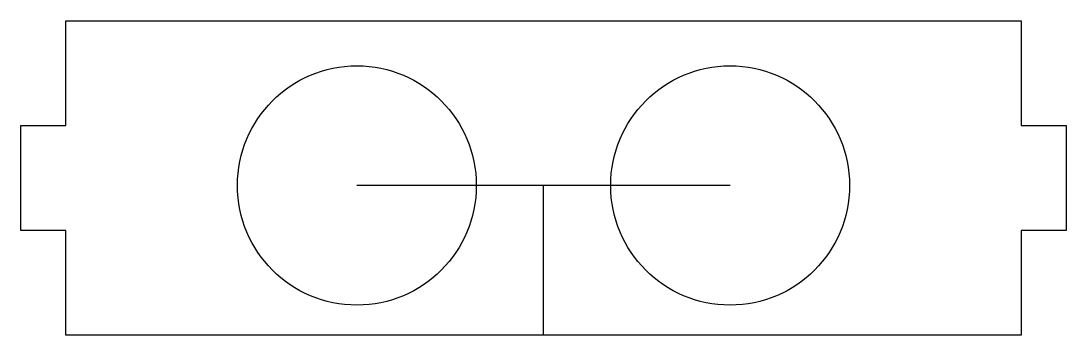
# Model space of a CAD drawing. Header units: millimetres. Extents: x -67 to 3, y -40 to -19.
import ezdxf

# ---------------------------------------------------------------- set-up
doc = ezdxf.new("R2010")
doc.units = ezdxf.units.MM
doc.layers.get('0').update_dxf_attribs({"linetype": 'CONTINUOUS'})

msp = doc.modelspace()

# ---------------------------------------------------------------- linework, layer by layer
for p, q in [((-19.5, -30), (-44.5, -30)), ((-32, -40), (-32, -30))]:
    msp.add_line(p, q)
msp.add_lwpolyline([(0, -33), (0, -40), (-64, -40), (-64, -33), (-67, -33), (-67, -26), (-64, -26), (-64, -19), (0, -19), (0, -26), (3, -26), (3, -33)], close=True)
for centre in [(-44.5, -30), (-19.5, -30)]:
    msp.add_circle(centre, 8)

doc.saveas('drawing.dxf')
